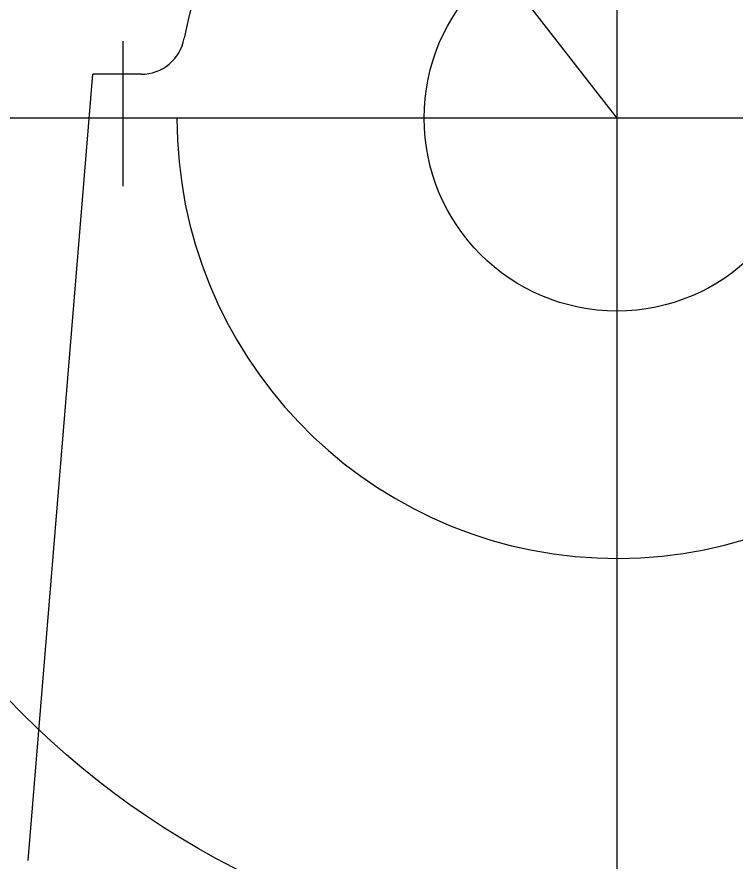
# Model space of a CAD drawing. Extents: x 973 to 2730, y 39 to 1746.
# Drawn here: x 2256 to 2338.1, y 1563.6 to 1659.9 of the extents above; entities that cross this region are included whole.
import ezdxf

# ---------------------------------------------------------------- set-up
doc = ezdxf.new("R2010")
doc.units = 0
doc.header["$LTSCALE"] = 0.5
doc.header["$MEASUREMENT"] = 0
doc.layers.get('0').update_dxf_attribs({"linetype": 'CONTINUOUS'})
doc.layers.get('DEFPOINTS').update_dxf_attribs({"linetype": 'CONTINUOUS'})

msp = doc.modelspace()

# ---------------------------------------------------------------- linework, layer by layer
at = {"linetype": 'Continuous'}
msp.add_line((2324.47, 1746.23), (2324.47, 1524.09), dxfattribs=at)
at = {"color": 0, "linetype": 'ByBlock'}
for p, q in [((2257.98996, 1733.48142), (2320.81356, 1653.06063)), ((2320.81356, 1653.06063), (2324.47, 1648.38))]:
    msp.add_line(p, q, dxfattribs=at)
for p, q in [((2268.1, 1657.16), (2268.1, 1640.61)), ((2257.3, 1563.72), (2264.67222, 1653.38)), ((2270.17319, 1653.38), (2264.67222, 1653.38)), ((2429.95, 1648.38), (2216.84997, 1648.38))]:
    msp.add_line(p, q)
for radius in [96, 22]:
    msp.add_circle((2324.47, 1648.38), radius)
for centre, radius, start, end in [((2324.47, 1648.38), 50.21, 180, 169.5646116), ((2270.17319, 1658.38), 5, 270, 349.5646116)]:
    msp.add_arc(centre, radius, start, end)
at = {"layer": 'DEFPOINTS', "color": 0, "linetype": 'ByBlock'}
msp.add_point((2324.47, 1616.38), dxfattribs=at)

doc.saveas('drawing.dxf')
